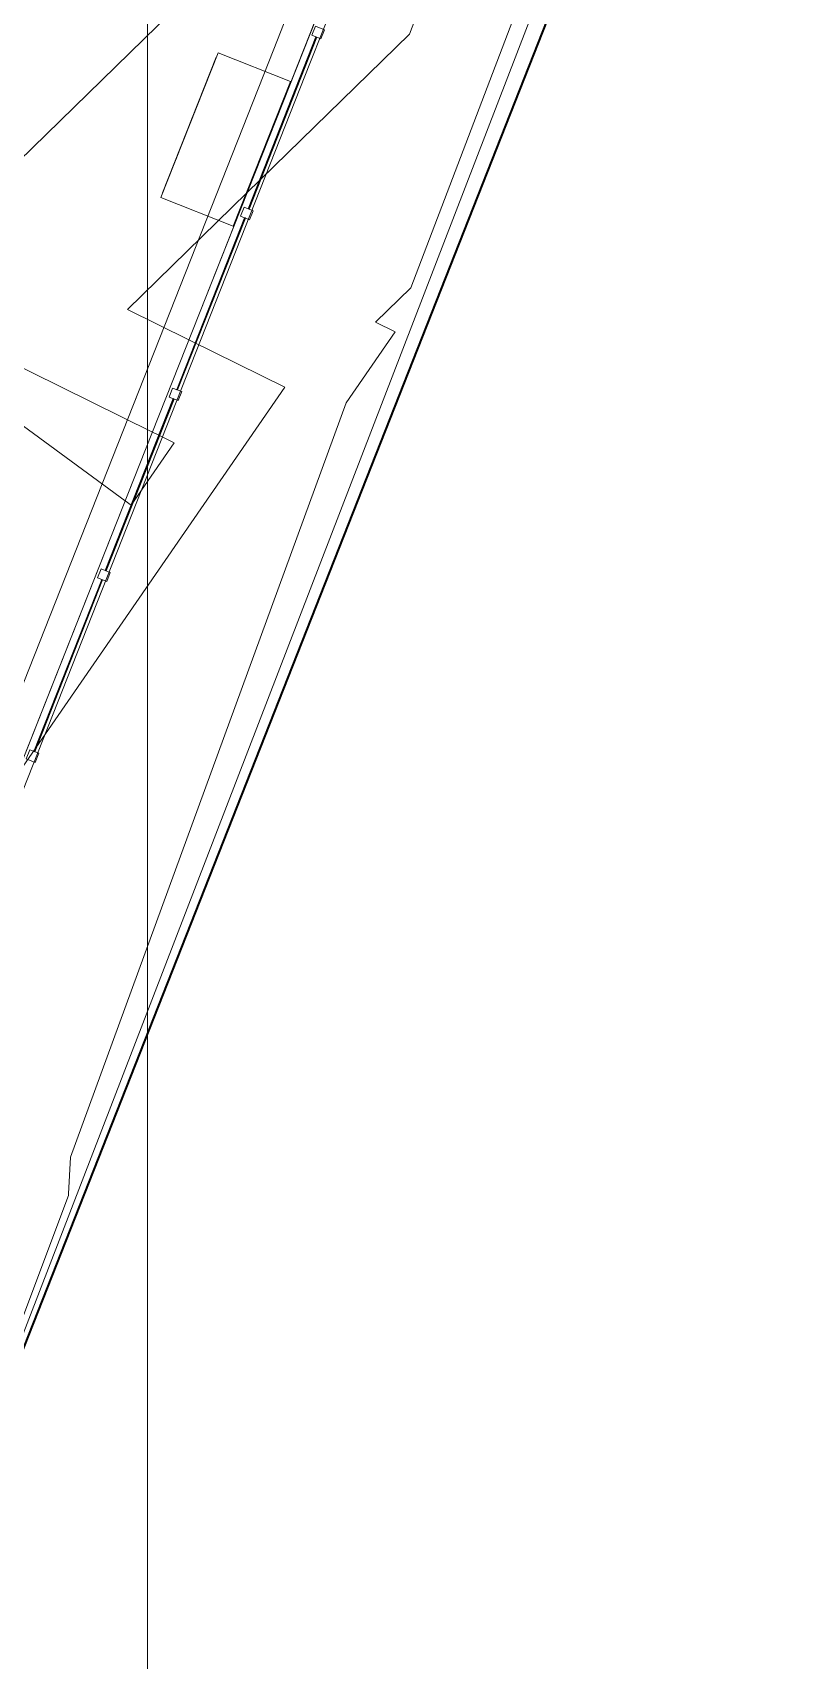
# Model space of a CAD drawing. Header units: metres. Extents: x -207 to 292, y -187 to 169.
# Drawn here: x -0.85 to 3.05, y -18.85 to -10.48 of the extents above; entities that cross this region are included whole.
import ezdxf

# ---------------------------------------------------------------- set-up
doc = ezdxf.new("R2010")
doc.units = ezdxf.units.M
for name, color, linetype, lineweight in [('A-GLAZ-CWMG', 7, 'Continuous', 9), ('C-TOPO', 7, 'Continuous', 9), ('C-TOPO-MAJR', 7, 'Continuous', 35), ('C-TOPO-MINR', 7, 'Continuous', 9), ('CERCO INTERIOR', 7, 'Continuous', 9), ('E-ELEC-EQPM', 7, 'Continuous', 9), ('EQUIPOS PIS', 7, 'Continuous', 9), ('grilla', 7, 'Continuous', 9), ('P-SANR-FIXT', 7, 'Continuous', 9), ('solera', 7, 'Continuous', 35)]:
    doc.layers.add(name, color=color, linetype=linetype, lineweight=lineweight)
doc.layers.add('PR10-ARQ-PL-001-Emplazamiento-C-1_dwg', color=7, linetype='Continuous', lineweight=9, true_color=0x767676)

# ---------------------------------------------------------------- blocks, each defined once
blk = doc.blocks.new('Circular Mullion - 5mm-2127248-PLANTA EMPLAZAMIENTO ACTUALIZADO')
at = {"layer": 'A-GLAZ-CWMG'}
for p, q in [((-107.6478, -45.3968), (-107.9974, -46.2801)), ((-107.6455, -45.3977), (-107.9951, -46.281)), ((-107.9951, -46.281), (-107.6455, -45.3977)), ((-107.9927, -46.2819), (-107.6432, -45.3986)), ((-107.6455, -45.3977), (-107.6478, -45.3968)), ((-107.6432, -45.3986), (-107.6455, -45.3977)), ((-107.9974, -46.2801), (-107.9951, -46.281)), ((-107.9951, -46.281), (-107.9927, -46.2819))]:
    blk.add_line(p, q, dxfattribs=at)
blk = doc.blocks.new('Rectangular Mullion - 50 x 50 mm-2128568-PLANTA EMPLAZAMIENTO ACTUALIZADO')
at = {"layer": 'A-GLAZ-CWMG'}
for p, q in [((0.025, 0.025), (-0.025, 0.025)), ((-0.025, 0.025), (-0.025, -0.025)), ((0.025, -0.025), (0.025, 0.025)), ((-0.025, -0.025), (0.025, -0.025))]:
    blk.add_line(p, q, dxfattribs=at)
blk = doc.blocks.new('Rectangular Mullion - 50 x 50 mm-2128569-PLANTA EMPLAZAMIENTO ACTUALIZADO')
at = {"layer": 'A-GLAZ-CWMG'}
for p, q in [((-0.025, -0.025), (-0.025, 0.025)), ((-0.025, 0.025), (0.025, 0.025)), ((0.025, 0.025), (0.025, -0.025)), ((0.025, -0.025), (-0.025, -0.025))]:
    blk.add_line(p, q, dxfattribs=at)
blk = doc.blocks.new('M_Estanque-Terraza-02 - M_Estanque-Terraza-02-2342210-PLANTA EMPLAZAMIENTO ACTUALIZADO')
at = {"layer": 'P-SANR-FIXT'}
for radius, end in [(5.1516, 360), (5.1516, 360), (5.1266, 0), (5.1266, 0), (4.9983, 0), (4.9755, 0), (4.9059, 360), (4.8832, 360)]:
    blk.add_arc((0, 0), radius, 180, end, dxfattribs=at)
blk = doc.blocks.new('M-Tablero-Sector Bomba-02 - M-Tablero-Sector Bomba-02-2375452-PLANTA EMPLAZAMIENTO ACTUALIZADO')
at = {"layer": 'E-ELEC-EQPM'}
for p, q in [((0.3999, 0), (-0.3999, 0)), ((-0.3999, 0), (0.3999, 0)), ((-0.3999, 0), (-0.3999, -0.4)), ((-0.3999, 0), (-0.3999, -0.4)), ((0.3999, -0.4), (0.3999, 0)), ((0.3999, 0), (0.3999, -0.4)), ((0.3999, -0.4), (-0.3999, -0.4)), ((-0.3999, -0.4), (0.3999, -0.4)), ((-0.3749, -0.4), (0.3749, -0.4)), ((0.3749, -0.4), (-0.3749, -0.4)), ((-0.3656, -0.4), (-0.3356, -0.4)), ((-0.3656, -0.4), (-0.3356, -0.4)), ((-0.2204, -0.4), (-0.1477, -0.4)), ((-0.1477, -0.4), (-0.2204, -0.4)), ((-0.1918, -0.4), (-0.1681, -0.4)), ((-0.1918, -0.4), (-0.1681, -0.4)), ((-0.1918, -0.4), (-0.1681, -0.4)), ((-0.1918, -0.4), (-0.1681, -0.4)), ((-0.1918, -0.4), (-0.1681, -0.4)), ((-0.0985, -0.4), (0.1021, -0.4)), ((0.1021, -0.4), (-0.0985, -0.4)), ((-0.0951, -0.4), (-0.0714, -0.4)), ((-0.0803, -0.4), (-0.0356, -0.4)), ((-0.0356, -0.4), (-0.0803, -0.4)), ((-0.0739, -0.4), (-0.0503, -0.4)), ((-0.0129, -0.4), (0.0108, -0.4)), ((0.0383, -0.4), (0.083, -0.4)), ((0.083, -0.4), (0.0383, -0.4)), ((0.0458, -0.4), (0.0694, -0.4)), ((0.0689, -0.4), (0.0926, -0.4)), ((0.168, -0.4), (0.1916, -0.4)), ((0.168, -0.4), (0.1916, -0.4)), ((0.168, -0.4), (0.1916, -0.4)), ((0.168, -0.4), (0.1916, -0.4)), ((0.168, -0.4), (0.1916, -0.4))]:
    blk.add_line(p, q, dxfattribs=at)
blk = doc.blocks.new('YADRAN_LASQUEMAS_ARQ_MO_002_TERRAZAS_rvt-1-PLANTA EMPLAZAMIENTO ACTUALIZADO')
at = {"layer": 'A-GLAZ-CWMG', "lineweight": 9, "extrusion": (0, 0, -1), "rotation": 111.5426797844188}
for name, p in [('Rectangular Mullion - 50 x 50 mm-2128568-PLANTA EMPLAZAMIENTO ACTUALIZADO', (-0.6204, -10.4794)), ('Rectangular Mullion - 50 x 50 mm-2128569-PLANTA EMPLAZAMIENTO ACTUALIZADO', (-0.6204, -10.4794)), ('Rectangular Mullion - 50 x 50 mm-2128568-PLANTA EMPLAZAMIENTO ACTUALIZADO', (-0.2532, -11.4096)), ('Rectangular Mullion - 50 x 50 mm-2128569-PLANTA EMPLAZAMIENTO ACTUALIZADO', (-0.2532, -11.4096)), ('Rectangular Mullion - 50 x 50 mm-2128568-PLANTA EMPLAZAMIENTO ACTUALIZADO', (0.114, -12.3397)), ('Rectangular Mullion - 50 x 50 mm-2128569-PLANTA EMPLAZAMIENTO ACTUALIZADO', (0.114, -12.3397)), ('Rectangular Mullion - 50 x 50 mm-2128568-PLANTA EMPLAZAMIENTO ACTUALIZADO', (0.4812, -13.2698)), ('Rectangular Mullion - 50 x 50 mm-2128569-PLANTA EMPLAZAMIENTO ACTUALIZADO', (0.4812, -13.2698)), ('Rectangular Mullion - 50 x 50 mm-2128568-PLANTA EMPLAZAMIENTO ACTUALIZADO', (0.8484, -14.2)), ('Rectangular Mullion - 50 x 50 mm-2128569-PLANTA EMPLAZAMIENTO ACTUALIZADO', (0.8484, -14.2))]:
    blk.add_blockref(name, p, dxfattribs=at)
at = {"layer": 'A-GLAZ-CWMG', "lineweight": 9, "rotation": 0.04732021557798028}
for p in [(108.2192, 34.9839), (108.2192, 34.9839), (108.2192, 34.9839), (108.2192, 34.9839), (107.852, 34.0537), (107.852, 34.0537), (107.852, 34.0537), (107.852, 34.0537), (107.4848, 33.1236), (107.4848, 33.1236), (107.4848, 33.1236), (107.4848, 33.1236), (107.1176, 32.1935), (107.1176, 32.1935), (107.1176, 32.1935), (107.1176, 32.1935)]:
    blk.add_blockref('Circular Mullion - 5mm-2127248-PLANTA EMPLAZAMIENTO ACTUALIZADO', p, dxfattribs=at)
at = {"layer": 'E-ELEC-EQPM', "lineweight": 9, "rotation": 248.4099999999994}
blk.add_blockref('M-Tablero-Sector Bomba-02 - M-Tablero-Sector Bomba-02-2375452-PLANTA EMPLAZAMIENTO ACTUALIZADO', (0.33, -11.1025), dxfattribs=at)
at = {"layer": 'P-SANR-FIXT', "lineweight": 9, "rotation": 52.82168626904731}
blk.add_blockref('M_Estanque-Terraza-02 - M_Estanque-Terraza-02-2342210-PLANTA EMPLAZAMIENTO ACTUALIZADO', (-4.54, -6.0122), dxfattribs=at)
blk = doc.blocks.new('PR10-ARQ-PL-001-Emplazamiento-C-1_dwg-674643-PLANTA EMPLAZAMIENTO ACTUALIZADO')
at = {"layer": 'C-TOPO', "flags": 128}
for points in [[(-7.0334, -32.8081), (-3.2884, -23.3105), (-3.2427, -23.1947), (-2.9194, -22.3746), (-2.7994, -22.0705), (-2.6361, -21.6563), (-1.1349, -17.849), (0.7822, -12.9871), (1.4819, -11.2127), (2.135, -9.5563), (2.6208, -8.3244), (2.651, -8.2234), (2.8629, -7.5145), (3.008, -6.6818), (3.0149, -6.554), (3.0538, -5.8378)], [(3.0538, -5.8378), (3.0149, -6.554), (3.008, -6.6818), (2.8629, -7.5145), (2.651, -8.2234), (2.6208, -8.3244), (2.135, -9.5563), (1.4819, -11.2127), (0.7822, -12.9871), (-1.1349, -17.849), (-2.6361, -21.6563), (-2.7994, -22.0705), (-2.9194, -22.3746), (-3.2427, -23.1947), (-3.2884, -23.3105), (-7.0334, -32.8081)], [(-5.944, -30.1085), (-2.2967, -20.7935), (2.6821, -7.8875), (2.9084, -6.6185), (2.668, -4.4125), (2.0583, -2.7575), (0.8638, -1.0195), (-1.6695, 0.8375), (-22.17, 8.9905), (-26.339, 10.6485), (-28.7623, 11.4115), (-30.7181, 11.4675), (-32.7573, 10.9045), (-34.0066, 10.2395), (-34.5882, 9.8705), (-35.702, 9.0345), (-36.6972, 7.7215), (-37.6353, 5.4905), (-38.5222, 3.3725), (-63.7955, -60.7665)], [(1.4753, -5.1587), (1.5803, -5.9759), (1.5869, -6.3913), (1.5933, -6.7996), (1.514, -7.6196), (1.3434, -8.4256), (1.2447, -8.7227), (1.2186, -8.8012), (1.0837, -9.2074), (0.0093, -11.9226), (-0.2681, -12.6237), (-1.0469, -14.5919), (-2.0226, -17.0578), (-2.104, -17.2633), (-2.2034, -17.5147), (-3.9058, -21.8171), (-5.1882, -25.0581), (-5.7495, -26.4767), (-7.2133, -30.1759)], [(-7.2133, -30.1759), (-5.7495, -26.4767), (-5.1882, -25.0581), (-3.9058, -21.8171), (-2.2034, -17.5147), (-2.104, -17.2633), (-2.0226, -17.0578), (-1.0469, -14.5919), (-0.2681, -12.6237), (0.0093, -11.9226), (1.0837, -9.2074), (1.2186, -8.8012), (1.2447, -8.7227), (1.3434, -8.4256), (1.514, -7.6196), (1.5933, -6.7996), (1.5869, -6.3913), (1.5803, -5.9759), (1.4753, -5.1587)]]:
    blk.add_lwpolyline(points, dxfattribs=at)
at = {"layer": 'C-TOPO-MAJR', "color": 1, "lineweight": 9, "true_color": 0xff0000, "flags": 128}
blk.add_lwpolyline([(2.6061, -4.5014), (2.8069, -6.5694), (2.8248, -6.6288), (2.6127, -7.7952), (2.5866, -7.8656), (2.5719, -7.9318), (2.5643, -7.9598), (2.5374, -8.007), (1.0963, -11.7922), (0.9158, -11.9684), (1.0164, -12.0181), (0.7639, -12.3839), (-0.6539, -16.263), (-0.6639, -16.4515), (-0.6644, -16.4604), (-2.0494, -20.1517), (-1.9831, -19.9804)], dxfattribs=at)
at = {"layer": 'C-TOPO-MINR', "color": 9, "true_color": 0xc0c0c0, "flags": 128}
for points in [[(2.1525, -5.1535), (2.2644, -6.3069), (2.3782, -6.6838), (2.2613, -7.3271), (2.1025, -7.7546), (2.0134, -8.1563), (1.9673, -8.3262), (1.804, -8.6126), (1.0899, -10.4882), (0.2542, -11.3037)], [(-3.6421, -21.6681), (-2.2096, -17.731), (-2.0546, -17.5282), (-1.9549, -17.2624), (-1.9421, -17.0219), (-1.9318, -16.8283), (-1.6721, -11.9337), (-0.3724, -12.8872), (-0.3416, -12.9098), (-0.1203, -12.5892), (-0.1991, -12.5503), (-0.2325, -12.5337), (-1.6376, -11.8394), (0.2948, -9.9538), (1.0951, -9.1729), (1.0981, -9.17), (1.3703, -8.6926), (1.455, -8.3807), (1.6185, -7.6436), (1.9098, -6.8591), (1.9317, -6.7389), (1.722, -6.0444), (1.6988, -5.8056)], [(0.2542, -11.3037), (-0.3609, -11.9039), (-0.0451, -12.06), (-0.0375, -12.0637), (0.4481, -12.3037), (-0.916, -14.2796), (-0.9217, -14.2754), (-1.163, -14.0984), (-1.2112, -15.0071), (-1.303, -16.7367), (-1.3096, -16.8614), (-2.1765, -19.1718), (-2.2534, -19.2725), (-2.965, -21.2279), (-4.1652, -24.3676), (-5.1088, -24.869), (-5.1146, -24.8721), (-5.265, -24.9521), (-5.2198, -25.138), (-4.944, -26.2725), (-4.9316, -26.3237), (-5.851, -28.6835), (-6.3739, -30.1314)]]:
    blk.add_lwpolyline(points, dxfattribs=at)
at = {"layer": 'CERCO INTERIOR'}
blk.add_line((-27.0945, -80.1429), (0.3922, -10.5648), dxfattribs=at)
at = {"layer": 'CERCO INTERIOR', "flags": 128}
for points in [[(-26.8741, -80.1294), (-28.514, -82.005), (-30.8001, -83.2053), (-33.4752, -83.4056), (-60.3697, -72.8347), (-62.4829, -71.5802), (-63.9697, -69.4823), (-64.498, -67.058), (-63.9585, -64.4298), (-36.3095, 6.0376), (-35.1236, 8.298), (-33.1334, 9.8905), (-30.636, 10.5944), (-28.0565, 10.3374), (-2.0459, 0.0167), (-0.0433, -1.295), (1.477, -3.3782), (1.9717, -5.8104), (1.4969, -8.3035), (0.5782, -10.6383), (-26.9308, -80.2728)], [(-33.402, -83.2195), (-60.2815, -72.6544), (-62.3443, -71.4299), (-63.7829, -69.3999), (-64.2936, -67.0568), (-63.766, -64.4868), (-36.1273, 5.9543), (-34.9659, 8.168), (-33.0401, 9.709), (-30.6181, 10.3917), (-28.1043, 10.1412), (-2.1386, -0.1617), (-0.1834, -1.4423), (1.2897, -3.4609), (1.7679, -5.8117), (1.3039, -8.2477), (0.3921, -10.565)]]:
    blk.add_lwpolyline(points, dxfattribs=at)
at = {"layer": 'EQUIPOS PIS'}
blk.add_circle((-4.4637, -5.9048), 5.1472, dxfattribs=at)
at = {"layer": 'grilla'}
blk.add_line((-0.258, 166.2584), (-0.258, -186.7368), dxfattribs=at)
at = {"layer": 'solera'}
blk.add_line((2.6208, -8.3244), (-25.7635, -80.3093), dxfattribs=at)

msp = doc.modelspace()

# ---------------------------------------------------------------- linework, layer by layer
at = {"layer": 'C-TOPO'}
for p, q in [((-2.2967, -20.7935), (2.6821, -7.8875)), ((1.0837, -9.2074), (0.0093, -11.9226)), ((0.0093, -11.9226), (1.0837, -9.2074)), ((1.4819, -11.2127), (2.135, -9.5563)), ((2.135, -9.5563), (1.4819, -11.2127)), ((0.7822, -12.9871), (1.4819, -11.2127)), ((1.4819, -11.2127), (0.7822, -12.9871)), ((0.0093, -11.9226), (-0.2681, -12.6237)), ((-0.2681, -12.6237), (0.0093, -11.9226)), ((-0.2681, -12.6237), (-1.0469, -14.5919)), ((-1.0469, -14.5919), (-0.2681, -12.6237)), ((-1.1349, -17.849), (0.7822, -12.9871)), ((0.7822, -12.9871), (-1.1349, -17.849))]:
    msp.add_line(p, q, dxfattribs=at)
at = {"layer": 'C-TOPO-MAJR', "color": 1, "lineweight": 9, "true_color": 0xff0000, "flags": 128}
msp.add_lwpolyline([(2.6061, -4.5014), (2.8069, -6.5694), (2.8248, -6.6288), (2.6127, -7.7952), (2.5866, -7.8656), (2.5719, -7.9318), (2.5643, -7.9598), (2.5374, -8.007), (1.0963, -11.7922), (0.9158, -11.9684), (1.0164, -12.0181), (0.7639, -12.3839), (-0.6539, -16.263), (-0.6639, -16.4515), (-0.6644, -16.4604), (-2.0494, -20.1517), (-1.9831, -19.9804)], dxfattribs=at)
at = {"layer": 'C-TOPO-MINR', "color": 9, "true_color": 0xc0c0c0, "flags": 128}
for points in [[(2.1525, -5.1535), (2.2644, -6.3069), (2.3782, -6.6838), (2.2613, -7.3271), (2.1025, -7.7546), (2.0134, -8.1563), (1.9673, -8.3262), (1.804, -8.6126), (1.0899, -10.4882), (0.2542, -11.3037)], [(-0.2325, -12.5337), (-1.6376, -11.8394), (0.2948, -9.9538), (1.0951, -9.1729)], [(-0.0451, -12.06), (-0.3609, -11.9039), (0.2542, -11.3037)], [(-0.3724, -12.8872), (-1.6721, -11.9337), (-1.9318, -16.8283)], [(-0.9217, -14.2754), (-0.916, -14.2796), (0.4481, -12.3037), (-0.0375, -12.0637), (-0.0451, -12.06)], [(-0.3724, -12.8872), (-0.3416, -12.9098), (-0.1203, -12.5892), (-0.1991, -12.5503), (-0.2325, -12.5337)]]:
    msp.add_lwpolyline(points, dxfattribs=at)

# ---------------------------------------------------------------- block references
at = {"lineweight": 5}
msp.add_blockref('YADRAN_LASQUEMAS_ARQ_MO_002_TERRAZAS_rvt-1-PLANTA EMPLAZAMIENTO ACTUALIZADO', (0, 0), dxfattribs=at)
at = {"layer": 'PR10-ARQ-PL-001-Emplazamiento-C-1_dwg', "color": 7}
msp.add_blockref('PR10-ARQ-PL-001-Emplazamiento-C-1_dwg-674643-PLANTA EMPLAZAMIENTO ACTUALIZADO', (0, 0), dxfattribs=at)

doc.saveas('drawing.dxf')
